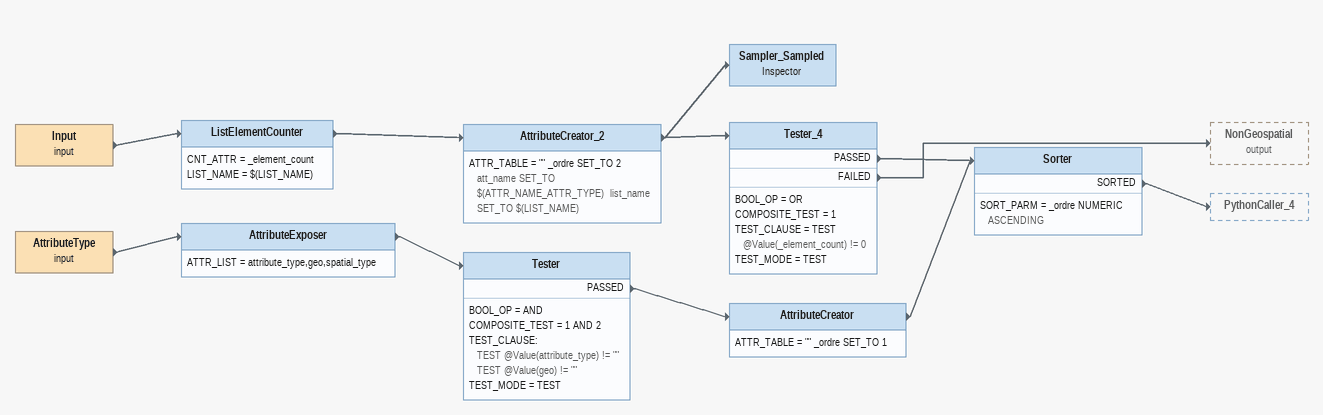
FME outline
AttributeType (input)
    -> AttributeExposer
AttributeExposer
    ATTR_LIST = attribute_type,geo,spatial_type
    -> Tester
Tester
    BOOL_OP = AND
    COMPOSITE_TEST = 1 AND 2
    TEST_CLAUSE:
      TEST @Value(attribute_type) != ""
      TEST @Value(geo) != ""
    TEST_MODE = TEST
    PASSED -> AttributeCreator
AttributeCreator
    ATTR_TABLE = "" _ordre SET_TO 1
    -> Sorter
Input (input)
    -> ListElementCounter
ListElementCounter
    CNT_ATTR = _element_count
    LIST_NAME = $(LIST_NAME)
    -> AttributeCreator_2
AttributeCreator_2
    ATTR_TABLE = "" _ordre SET_TO 2  att_name SET_TO $(ATTR_NAME_ATTR_TYPE)  list_name SET_TO $(LIST_NAME)
    -> Sampler_Sampled
    -> Tester_4
Sampler_Sampled: Inspector
Tester_4
    BOOL_OP = OR
    COMPOSITE_TEST = 1
    TEST_CLAUSE = TEST @Value(_element_count) != 0
    TEST_MODE = TEST
    PASSED -> Sorter
    FAILED -> NonGeospatial (output)
Sorter
    SORT_PARM = _ordre NUMERIC ASCENDING
    SORTED -> PythonCaller_4
